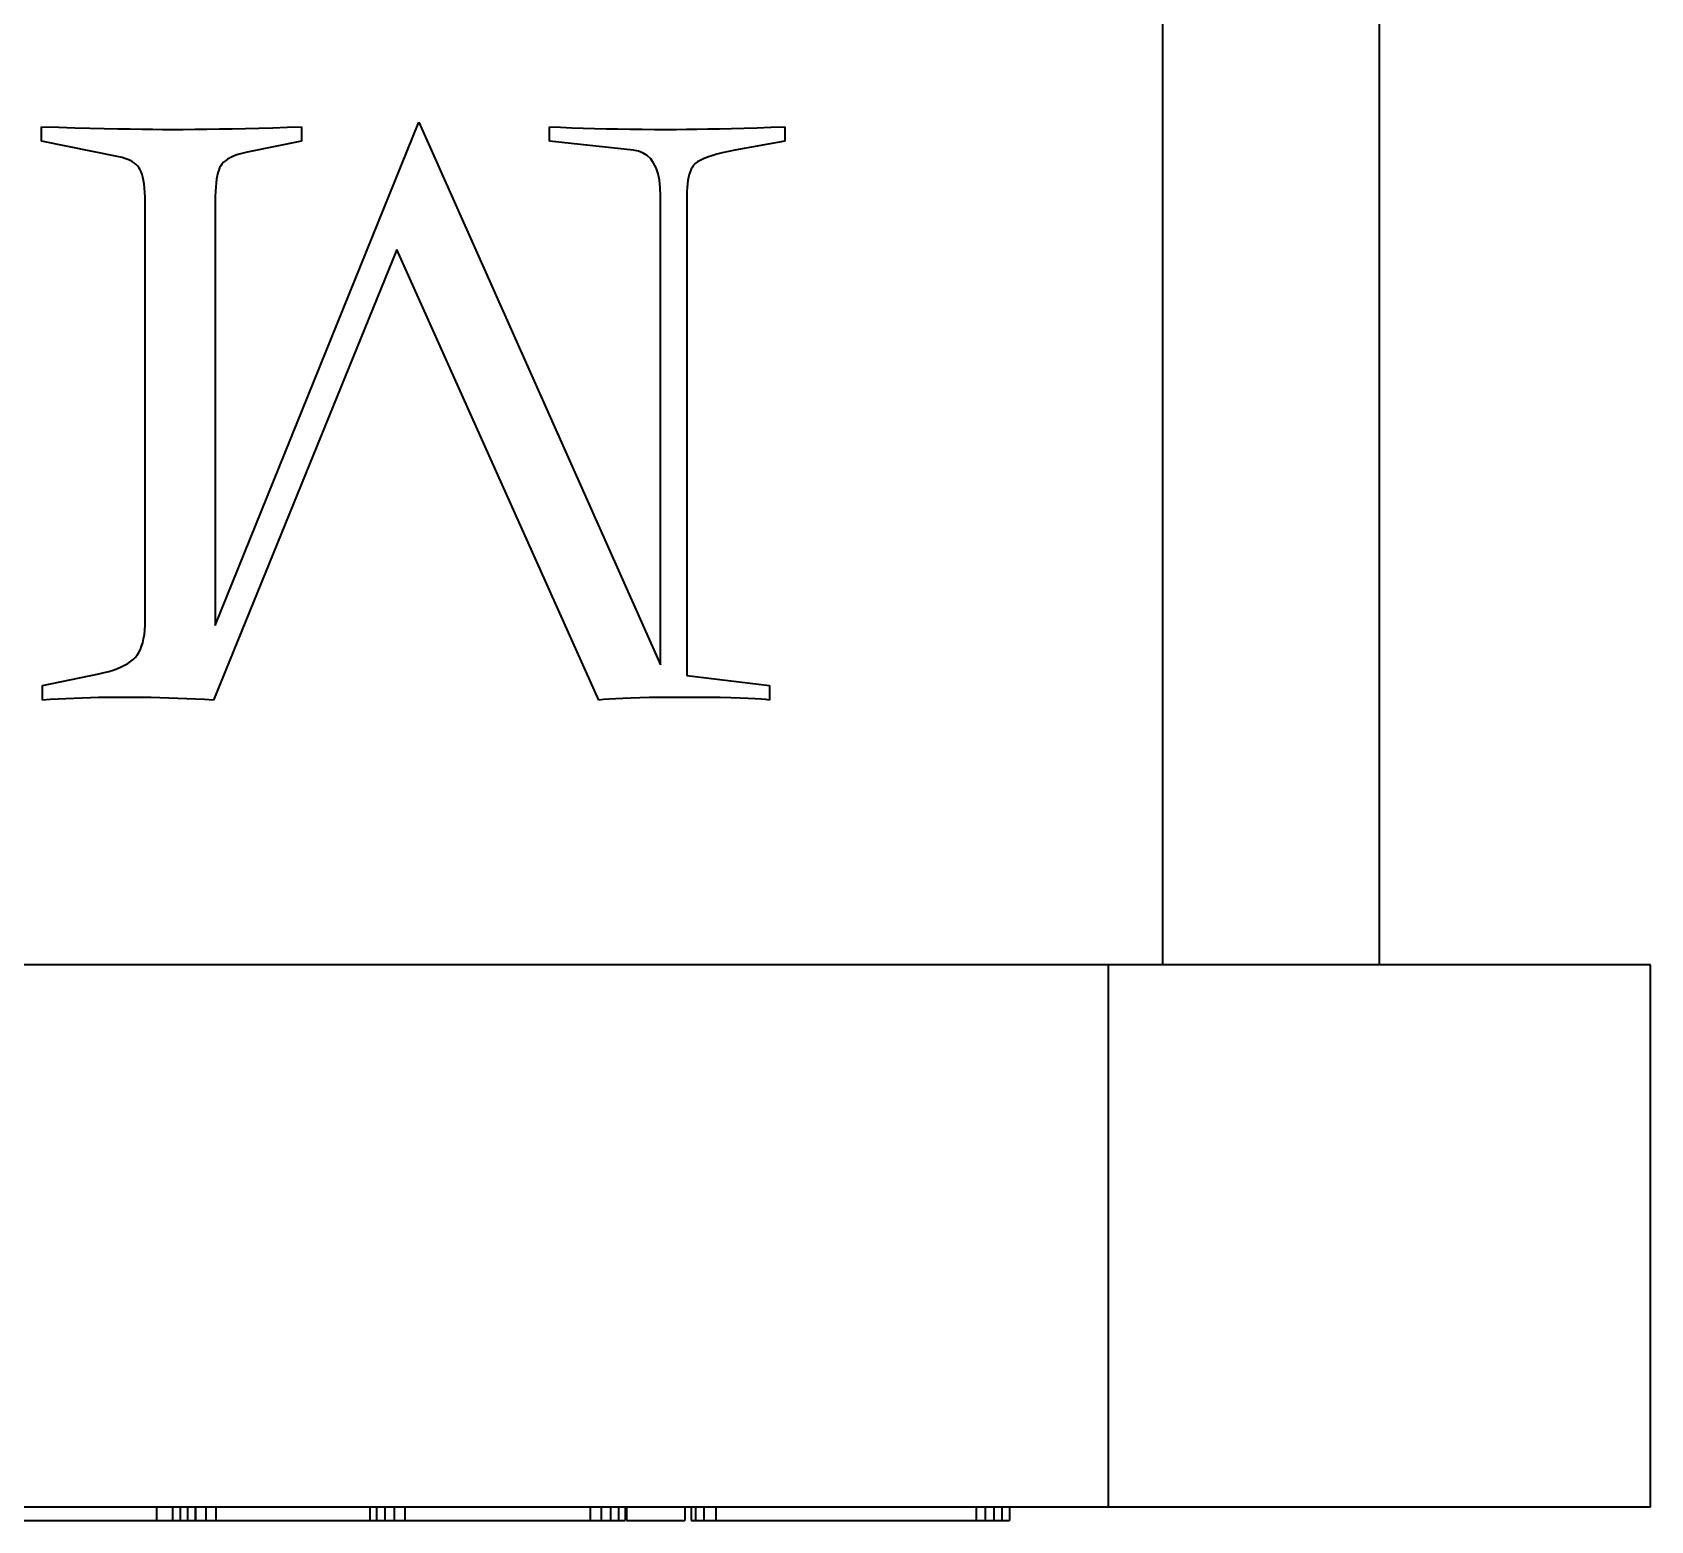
# Model space of a CAD drawing. Header units: millimetres. Extents: x -148 to 148, y -105 to 105.
# Drawn here: x -34.55 to -28.58, y 15.03 to 20.52 of the extents above; entities that cross this region are included whole.
import ezdxf

# ---------------------------------------------------------------- set-up
doc = ezdxf.new("R2010")
doc.units = ezdxf.units.MM
doc.layers.add('粗实线层', color=7, linetype='Continuous', lineweight=35)

msp = doc.modelspace()

# ---------------------------------------------------------------- linework, layer by layer
at = {"layer": '粗实线层', "color": 7, "lineweight": 35, "ltscale": 0.1925}
for p, q in [((-30.3796, 17.0809), (-30.3796, 24.781)), ((-29.5796, 17.0809), (-29.5796, 24.781))]:
    msp.add_line(p, q, dxfattribs=at)
at = {"layer": '粗实线层', "color": 7, "lineweight": 35, "ltscale": 0.050079}
msp.add_line((-33.8748, 18.3323), (-33.1239, 20.1894), dxfattribs=at)
at = {"layer": '粗实线层', "color": 7, "lineweight": 35, "ltscale": 0.054773}
msp.add_line((-33.1239, 20.1894), (-32.2322, 18.1881), dxfattribs=at)
at = {"layer": '粗实线层', "color": 7, "lineweight": 35, "ltscale": 0.001341}
for p, q in [((-34.5151, 20.119), (-34.5151, 20.1726)), ((-33.5563, 20.1726), (-33.5563, 20.119)), ((-32.6412, 20.119), (-32.6412, 20.1726)), ((-31.773, 20.1726), (-31.773, 20.119)), ((-34.5117, 18.0574), (-34.5117, 18.1111)), ((-31.83, 18.1111), (-31.83, 18.0574))]:
    msp.add_line(p, q, dxfattribs=at)
at = {"layer": '粗实线层', "color": 7, "lineweight": 35, "ltscale": 0.001569}
msp.add_line((-34.5151, 20.1726), (-34.4523, 20.1707), dxfattribs=at)
at = {"layer": '粗实线层', "color": 7, "lineweight": 35, "ltscale": 0.007264}
msp.add_line((-34.2301, 20.062), (-34.5151, 20.119), dxfattribs=at)
at = {"layer": '粗实线层', "color": 7, "lineweight": 35, "ltscale": 0.001486}
msp.add_line((-34.4523, 20.1707), (-34.3929, 20.169), dxfattribs=at)
at = {"layer": '粗实线层', "color": 7, "lineweight": 35, "ltscale": 0.001404}
msp.add_line((-34.3929, 20.169), (-34.3368, 20.1675), dxfattribs=at)
at = {"layer": '粗实线层', "color": 7, "lineweight": 35, "ltscale": 0.001322}
msp.add_line((-34.3368, 20.1675), (-34.2839, 20.1662), dxfattribs=at)
at = {"layer": '粗实线层', "color": 7, "lineweight": 35, "ltscale": 0.00124}
for p, q in [((-34.2839, 20.1662), (-34.2343, 20.1651)), ((-33.1306, 15.031), (-33.0811, 15.031))]:
    msp.add_line(p, q, dxfattribs=at)
at = {"layer": '粗实线层', "color": 7, "lineweight": 35, "ltscale": 0.001158}
msp.add_line((-34.2343, 20.1651), (-34.188, 20.1642), dxfattribs=at)
at = {"layer": '粗实线层', "color": 7, "lineweight": 35, "ltscale": 0.001075}
msp.add_line((-34.188, 20.1642), (-34.145, 20.1635), dxfattribs=at)
at = {"layer": '粗实线层', "color": 7, "lineweight": 35, "ltscale": 0.000993236}
msp.add_line((-34.145, 20.1635), (-34.1053, 20.163), dxfattribs=at)
at = {"layer": '粗实线层', "color": 7, "lineweight": 35, "ltscale": 0.00091098}
msp.add_line((-34.1053, 20.163), (-34.0689, 20.1627), dxfattribs=at)
at = {"layer": '粗实线层', "color": 7, "lineweight": 35, "ltscale": 0.000828747}
msp.add_line((-34.0689, 20.1627), (-34.0357, 20.1626), dxfattribs=at)
at = {"layer": '粗实线层', "color": 7, "lineweight": 35, "ltscale": 0.001055}
msp.add_line((-34.0357, 20.1626), (-33.9935, 20.1627), dxfattribs=at)
at = {"layer": '粗实线层', "color": 7, "lineweight": 35, "ltscale": 0.001087}
msp.add_line((-33.9935, 20.1627), (-33.95, 20.163), dxfattribs=at)
at = {"layer": '粗实线层', "color": 7, "lineweight": 35, "ltscale": 0.001119}
for p, q in [((-33.95, 20.163), (-33.9053, 20.1635)), ((-32.3448, 20.1635), (-32.3001, 20.163))]:
    msp.add_line(p, q, dxfattribs=at)
at = {"layer": '粗实线层', "color": 7, "lineweight": 35, "ltscale": 0.001151}
msp.add_line((-33.9053, 20.1635), (-33.8592, 20.1642), dxfattribs=at)
at = {"layer": '粗实线层', "color": 7, "lineweight": 35, "ltscale": 0.001183}
msp.add_line((-33.8592, 20.1642), (-33.8119, 20.1651), dxfattribs=at)
at = {"layer": '粗实线层', "color": 7, "lineweight": 35, "ltscale": 0.001215}
msp.add_line((-33.8119, 20.1651), (-33.7634, 20.1662), dxfattribs=at)
at = {"layer": '粗实线层', "color": 7, "lineweight": 35, "ltscale": 0.001247}
msp.add_line((-33.7634, 20.1662), (-33.7135, 20.1675), dxfattribs=at)
at = {"layer": '粗实线层', "color": 7, "lineweight": 35, "ltscale": 0.005128}
msp.add_line((-33.5563, 20.119), (-33.7575, 20.0788), dxfattribs=at)
at = {"layer": '粗实线层', "color": 7, "lineweight": 35, "ltscale": 0.001278}
msp.add_line((-33.7135, 20.1675), (-33.6624, 20.169), dxfattribs=at)
at = {"layer": '粗实线层', "color": 7, "lineweight": 35, "ltscale": 0.001311}
msp.add_line((-33.6624, 20.169), (-33.61, 20.1707), dxfattribs=at)
at = {"layer": '粗实线层', "color": 7, "lineweight": 35, "ltscale": 0.001342}
msp.add_line((-33.61, 20.1707), (-33.5563, 20.1726), dxfattribs=at)
at = {"layer": '粗实线层', "color": 7, "lineweight": 35, "ltscale": 0.001014}
msp.add_line((-32.6412, 20.1726), (-32.6007, 20.1707), dxfattribs=at)
at = {"layer": '粗实线层', "color": 7, "lineweight": 35, "ltscale": 0.007755}
msp.add_line((-32.3328, 20.0855), (-32.6412, 20.119), dxfattribs=at)
at = {"layer": '粗实线层', "color": 7, "lineweight": 35, "ltscale": 0.001029}
msp.add_line((-32.6007, 20.1707), (-32.5595, 20.169), dxfattribs=at)
at = {"layer": '粗实线层', "color": 7, "lineweight": 35, "ltscale": 0.001044}
msp.add_line((-32.5595, 20.169), (-32.5178, 20.1675), dxfattribs=at)
at = {"layer": '粗实线层', "color": 7, "lineweight": 35, "ltscale": 0.001059}
msp.add_line((-32.5178, 20.1675), (-32.4755, 20.1662), dxfattribs=at)
at = {"layer": '粗实线层', "color": 7, "lineweight": 35, "ltscale": 0.001074}
msp.add_line((-32.4755, 20.1662), (-32.4325, 20.1651), dxfattribs=at)
at = {"layer": '粗实线层', "color": 7, "lineweight": 35, "ltscale": 0.001089}
msp.add_line((-32.4325, 20.1651), (-32.389, 20.1642), dxfattribs=at)
at = {"layer": '粗实线层', "color": 7, "lineweight": 35, "ltscale": 0.001104}
msp.add_line((-32.389, 20.1642), (-32.3448, 20.1635), dxfattribs=at)
at = {"layer": '粗实线层', "color": 7, "lineweight": 35, "ltscale": 0.001134}
msp.add_line((-32.3001, 20.163), (-32.2547, 20.1627), dxfattribs=at)
at = {"layer": '粗实线层', "color": 7, "lineweight": 35, "ltscale": 0.001149}
msp.add_line((-32.2547, 20.1627), (-32.2088, 20.1626), dxfattribs=at)
at = {"layer": '粗实线层', "color": 7, "lineweight": 35, "ltscale": 0.000878338}
msp.add_line((-32.2088, 20.1626), (-32.1736, 20.1627), dxfattribs=at)
at = {"layer": '粗实线层', "color": 7, "lineweight": 35, "ltscale": 0.000925285}
msp.add_line((-32.1736, 20.1627), (-32.1366, 20.163), dxfattribs=at)
at = {"layer": '粗实线层', "color": 7, "lineweight": 35, "ltscale": 0.000972066}
msp.add_line((-32.1366, 20.163), (-32.0977, 20.1635), dxfattribs=at)
at = {"layer": '粗实线层', "color": 7, "lineweight": 35, "ltscale": 0.001019}
msp.add_line((-32.0977, 20.1635), (-32.057, 20.1642), dxfattribs=at)
at = {"layer": '粗实线层', "color": 7, "lineweight": 35, "ltscale": 0.001066}
msp.add_line((-32.057, 20.1642), (-32.0143, 20.1651), dxfattribs=at)
at = {"layer": '粗实线层', "color": 7, "lineweight": 35, "ltscale": 0.001113}
msp.add_line((-32.0143, 20.1651), (-31.9698, 20.1662), dxfattribs=at)
at = {"layer": '粗实线层', "color": 7, "lineweight": 35, "ltscale": 0.00116}
msp.add_line((-31.9698, 20.1662), (-31.9234, 20.1675), dxfattribs=at)
at = {"layer": '粗实线层', "color": 7, "lineweight": 35, "ltscale": 0.004685}
msp.add_line((-31.773, 20.119), (-31.9574, 20.0855), dxfattribs=at)
at = {"layer": '粗实线层', "color": 7, "lineweight": 35, "ltscale": 0.001207}
msp.add_line((-31.9234, 20.1675), (-31.8752, 20.169), dxfattribs=at)
at = {"layer": '粗实线层', "color": 7, "lineweight": 35, "ltscale": 0.001254}
msp.add_line((-31.8752, 20.169), (-31.825, 20.1707), dxfattribs=at)
at = {"layer": '粗实线层', "color": 7, "lineweight": 35, "ltscale": 0.001302}
msp.add_line((-31.825, 20.1707), (-31.773, 20.1726), dxfattribs=at)
at = {"layer": '粗实线层', "color": 7, "lineweight": 35, "ltscale": 0.000300135}
msp.add_line((-34.2185, 20.0591), (-34.2301, 20.062), dxfattribs=at)
at = {"layer": '粗实线层', "color": 7, "lineweight": 35, "ltscale": 0.000282832}
msp.add_line((-34.2077, 20.0558), (-34.2185, 20.0591), dxfattribs=at)
at = {"layer": '粗实线层', "color": 7, "lineweight": 35, "ltscale": 0.000284545}
msp.add_line((-33.81, 20.0627), (-33.8203, 20.0578), dxfattribs=at)
at = {"layer": '粗实线层', "color": 7, "lineweight": 35, "ltscale": 0.000307294}
msp.add_line((-33.7986, 20.0672), (-33.81, 20.0627), dxfattribs=at)
at = {"layer": '粗实线层', "color": 7, "lineweight": 35, "ltscale": 0.000331314}
msp.add_line((-33.786, 20.0714), (-33.7986, 20.0672), dxfattribs=at)
at = {"layer": '粗实线层', "color": 7, "lineweight": 35, "ltscale": 0.000356079}
msp.add_line((-33.7723, 20.0753), (-33.786, 20.0714), dxfattribs=at)
at = {"layer": '粗实线层', "color": 7, "lineweight": 35, "ltscale": 0.000381672}
msp.add_line((-33.7575, 20.0788), (-33.7723, 20.0753), dxfattribs=at)
at = {"layer": '粗实线层', "color": 7, "lineweight": 35, "ltscale": 0.000485677}
msp.add_line((-32.3137, 20.082), (-32.3328, 20.0855), dxfattribs=at)
at = {"layer": '粗实线层', "color": 7, "lineweight": 35, "ltscale": 0.000456567}
msp.add_line((-32.2966, 20.0756), (-32.3137, 20.082), dxfattribs=at)
at = {"layer": '粗实线层', "color": 7, "lineweight": 35, "ltscale": 0.000444106}
msp.add_line((-32.2815, 20.0662), (-32.2966, 20.0756), dxfattribs=at)
at = {"layer": '粗实线层', "color": 7, "lineweight": 35, "ltscale": 0.000449442}
msp.add_line((-32.2684, 20.0538), (-32.2815, 20.0662), dxfattribs=at)
at = {"layer": '粗实线层', "color": 7, "lineweight": 35, "ltscale": 0.000382418}
msp.add_line((-32.0592, 20.0599), (-32.0734, 20.0543), dxfattribs=at)
at = {"layer": '粗实线层', "color": 7, "lineweight": 35, "ltscale": 0.000429026}
msp.add_line((-32.0429, 20.0654), (-32.0592, 20.0599), dxfattribs=at)
at = {"layer": '粗实线层', "color": 7, "lineweight": 35, "ltscale": 0.000476595}
msp.add_line((-32.0246, 20.0707), (-32.0429, 20.0654), dxfattribs=at)
at = {"layer": '粗实线层', "color": 7, "lineweight": 35, "ltscale": 0.000525051}
msp.add_line((-32.0042, 20.0758), (-32.0246, 20.0707), dxfattribs=at)
at = {"layer": '粗实线层', "color": 7, "lineweight": 35, "ltscale": 0.000573661}
msp.add_line((-31.9818, 20.0807), (-32.0042, 20.0758), dxfattribs=at)
at = {"layer": '粗实线层', "color": 7, "lineweight": 35, "ltscale": 0.000622857}
msp.add_line((-31.9574, 20.0855), (-31.9818, 20.0807), dxfattribs=at)
at = {"layer": '粗实线层', "color": 7, "lineweight": 35, "ltscale": 0.000266503}
msp.add_line((-34.1977, 20.052), (-34.2077, 20.0558), dxfattribs=at)
at = {"layer": '粗实线层', "color": 7, "lineweight": 35, "ltscale": 0.000251337}
msp.add_line((-34.1886, 20.0478), (-34.1977, 20.052), dxfattribs=at)
at = {"layer": '粗实线层', "color": 7, "lineweight": 35, "ltscale": 0.000237817}
msp.add_line((-34.1803, 20.0432), (-34.1886, 20.0478), dxfattribs=at)
at = {"layer": '粗实线层', "color": 7, "lineweight": 35, "ltscale": 0.000225419}
msp.add_line((-34.1728, 20.0381), (-34.1803, 20.0432), dxfattribs=at)
at = {"layer": '粗实线层', "color": 7, "lineweight": 35, "ltscale": 0.000215589}
msp.add_line((-34.1662, 20.0326), (-34.1728, 20.0381), dxfattribs=at)
at = {"layer": '粗实线层', "color": 7, "lineweight": 35, "ltscale": 0.000207451}
msp.add_line((-34.1604, 20.0266), (-34.1662, 20.0326), dxfattribs=at)
at = {"layer": '粗实线层', "color": 7, "lineweight": 35, "ltscale": 0.000201747}
msp.add_line((-34.1555, 20.0202), (-34.1604, 20.0266), dxfattribs=at)
at = {"layer": '粗实线层', "color": 7, "lineweight": 35, "ltscale": 0.000199111}
msp.add_line((-34.1514, 20.0134), (-34.1555, 20.0202), dxfattribs=at)
at = {"layer": '粗实线层', "color": 7, "lineweight": 35, "ltscale": 0.000212123}
msp.add_line((-34.1479, 20.0057), (-34.1514, 20.0134), dxfattribs=at)
at = {"layer": '粗实线层', "color": 7, "lineweight": 35, "ltscale": 0.000240672}
msp.add_line((-34.1447, 19.9966), (-34.1479, 20.0057), dxfattribs=at)
at = {"layer": '粗实线层', "color": 7, "lineweight": 35, "ltscale": 0.000286612}
msp.add_line((-33.8649, 20.0027), (-33.8676, 19.9915), dxfattribs=at)
at = {"layer": '粗实线层', "color": 7, "lineweight": 35, "ltscale": 0.000258419}
msp.add_line((-33.8619, 20.0125), (-33.8649, 20.0027), dxfattribs=at)
at = {"layer": '粗实线层', "color": 7, "lineweight": 35, "ltscale": 0.000231744}
msp.add_line((-33.8585, 20.0212), (-33.8619, 20.0125), dxfattribs=at)
at = {"layer": '粗实线层', "color": 7, "lineweight": 35, "ltscale": 0.000207048}
msp.add_line((-33.8547, 20.0285), (-33.8585, 20.0212), dxfattribs=at)
at = {"layer": '粗实线层', "color": 7, "lineweight": 35, "ltscale": 0.000199758}
msp.add_line((-33.8501, 20.035), (-33.8547, 20.0285), dxfattribs=at)
at = {"layer": '粗实线层', "color": 7, "lineweight": 35, "ltscale": 0.000210962}
msp.add_line((-33.8444, 20.0412), (-33.8501, 20.035), dxfattribs=at)
at = {"layer": '粗实线层', "color": 7, "lineweight": 35, "ltscale": 0.00022579}
msp.add_line((-33.8375, 20.0471), (-33.8444, 20.0412), dxfattribs=at)
at = {"layer": '粗实线层', "color": 7, "lineweight": 35, "ltscale": 0.000243531}
msp.add_line((-33.8295, 20.0526), (-33.8375, 20.0471), dxfattribs=at)
at = {"layer": '粗实线层', "color": 7, "lineweight": 35, "ltscale": 0.000263004}
msp.add_line((-33.8203, 20.0578), (-33.8295, 20.0526), dxfattribs=at)
at = {"layer": '粗实线层', "color": 7, "lineweight": 35, "ltscale": 0.000471795}
msp.add_line((-32.2574, 20.0386), (-32.2684, 20.0538), dxfattribs=at)
at = {"layer": '粗实线层', "color": 7, "lineweight": 35, "ltscale": 0.000508897}
msp.add_line((-32.2483, 20.0203), (-32.2574, 20.0386), dxfattribs=at)
at = {"layer": '粗实线层', "color": 7, "lineweight": 35, "ltscale": 0.00055798}
msp.add_line((-32.2413, 19.9991), (-32.2483, 20.0203), dxfattribs=at)
at = {"layer": '粗实线层', "color": 7, "lineweight": 35, "ltscale": 0.000616436}
msp.add_line((-32.2363, 19.975), (-32.2413, 19.9991), dxfattribs=at)
at = {"layer": '粗实线层', "color": 7, "lineweight": 35, "ltscale": 0.000257608}
msp.add_line((-32.1227, 20.0067), (-32.126, 19.9969), dxfattribs=at)
at = {"layer": '粗实线层', "color": 7, "lineweight": 35, "ltscale": 0.000239252}
msp.add_line((-32.1189, 20.0155), (-32.1227, 20.0067), dxfattribs=at)
at = {"layer": '粗实线层', "color": 7, "lineweight": 35, "ltscale": 0.000222946}
msp.add_line((-32.1147, 20.0233), (-32.1189, 20.0155), dxfattribs=at)
at = {"layer": '粗实线层', "color": 7, "lineweight": 35, "ltscale": 0.000208899}
msp.add_line((-32.1099, 20.0302), (-32.1147, 20.0233), dxfattribs=at)
at = {"layer": '粗实线层', "color": 7, "lineweight": 35, "ltscale": 0.000218125}
msp.add_line((-32.1038, 20.0365), (-32.1099, 20.0302), dxfattribs=at)
at = {"layer": '粗实线层', "color": 7, "lineweight": 35, "ltscale": 0.000253679}
msp.add_line((-32.0957, 20.0426), (-32.1038, 20.0365), dxfattribs=at)
at = {"layer": '粗实线层', "color": 7, "lineweight": 35, "ltscale": 0.00029392}
msp.add_line((-32.0856, 20.0485), (-32.0957, 20.0426), dxfattribs=at)
at = {"layer": '粗实线层', "color": 7, "lineweight": 35, "ltscale": 0.000337173}
msp.add_line((-32.0734, 20.0543), (-32.0856, 20.0485), dxfattribs=at)
at = {"layer": '粗实线层', "color": 7, "lineweight": 35, "ltscale": 0.000271013}
msp.add_line((-34.142, 19.9861), (-34.1447, 19.9966), dxfattribs=at)
at = {"layer": '粗实线层', "color": 7, "lineweight": 35, "ltscale": 0.000302018}
msp.add_line((-34.1396, 19.9743), (-34.142, 19.9861), dxfattribs=at)
at = {"layer": '粗实线层', "color": 7, "lineweight": 35, "ltscale": 0.000334603}
msp.add_line((-34.1375, 19.961), (-34.1396, 19.9743), dxfattribs=at)
at = {"layer": '粗实线层', "color": 7, "lineweight": 35, "ltscale": 0.000367405}
msp.add_line((-34.1359, 19.9464), (-34.1375, 19.961), dxfattribs=at)
at = {"layer": '粗实线层', "color": 7, "lineweight": 35, "ltscale": 0.000400523}
msp.add_line((-34.1346, 19.9305), (-34.1359, 19.9464), dxfattribs=at)
at = {"layer": '粗实线层', "color": 7, "lineweight": 35, "ltscale": 0.000407247}
msp.add_line((-33.873, 19.9504), (-33.874, 19.9341), dxfattribs=at)
at = {"layer": '粗实线层', "color": 7, "lineweight": 35, "ltscale": 0.000376244}
msp.add_line((-33.8716, 19.9653), (-33.873, 19.9504), dxfattribs=at)
at = {"layer": '粗实线层', "color": 7, "lineweight": 35, "ltscale": 0.000345719}
msp.add_line((-33.8698, 19.9791), (-33.8716, 19.9653), dxfattribs=at)
at = {"layer": '粗实线层', "color": 7, "lineweight": 35, "ltscale": 0.00031578}
msp.add_line((-33.8676, 19.9915), (-33.8698, 19.9791), dxfattribs=at)
at = {"layer": '粗实线层', "color": 7, "lineweight": 35, "ltscale": 0.000681287}
msp.add_line((-32.2332, 19.9479), (-32.2363, 19.975), dxfattribs=at)
at = {"layer": '粗实线层', "color": 7, "lineweight": 35, "ltscale": 0.000751345}
msp.add_line((-32.2322, 19.9179), (-32.2332, 19.9479), dxfattribs=at)
at = {"layer": '粗实线层', "color": 7, "lineweight": 35, "ltscale": 0.000366307}
msp.add_line((-32.134, 19.9481), (-32.1348, 19.9335), dxfattribs=at)
at = {"layer": '粗实线层', "color": 7, "lineweight": 35, "ltscale": 0.000343053}
msp.add_line((-32.1328, 19.9618), (-32.134, 19.9481), dxfattribs=at)
at = {"layer": '粗实线层', "color": 7, "lineweight": 35, "ltscale": 0.000320238}
msp.add_line((-32.131, 19.9745), (-32.1328, 19.9618), dxfattribs=at)
at = {"layer": '粗实线层', "color": 7, "lineweight": 35, "ltscale": 0.000298359}
msp.add_line((-32.1287, 19.9862), (-32.131, 19.9745), dxfattribs=at)
at = {"layer": '粗实线层', "color": 7, "lineweight": 35, "ltscale": 0.000277336}
msp.add_line((-32.126, 19.9969), (-32.1287, 19.9862), dxfattribs=at)
at = {"layer": '粗实线层', "color": 7, "lineweight": 35, "ltscale": 0.000434335}
msp.add_line((-34.1337, 19.9131), (-34.1346, 19.9305), dxfattribs=at)
at = {"layer": '粗实线层', "color": 7, "lineweight": 35, "ltscale": 0.00046808}
msp.add_line((-34.1331, 19.8944), (-34.1337, 19.9131), dxfattribs=at)
at = {"layer": '粗实线层', "color": 7, "lineweight": 35, "ltscale": 0.000502416}
msp.add_line((-34.1329, 19.8743), (-34.1331, 19.8944), dxfattribs=at)
at = {"layer": '粗实线层', "color": 7, "lineweight": 35, "ltscale": 0.00047019}
msp.add_line((-33.8746, 19.9166), (-33.8748, 19.8978), dxfattribs=at)
at = {"layer": '粗实线层', "color": 7, "lineweight": 35, "ltscale": 0.039137}
msp.add_line((-33.8748, 19.8978), (-33.8748, 18.3323), dxfattribs=at)
at = {"layer": '粗实线层', "color": 7, "lineweight": 35, "ltscale": 0.000438561}
msp.add_line((-33.874, 19.9341), (-33.8746, 19.9166), dxfattribs=at)
at = {"layer": '粗实线层', "color": 7, "lineweight": 35, "ltscale": 0.043243}
msp.add_line((-32.2322, 18.1881), (-32.2322, 19.9179), dxfattribs=at)
at = {"layer": '粗实线层', "color": 7, "lineweight": 35, "ltscale": 0.000390107}
msp.add_line((-32.1348, 19.9335), (-32.135, 19.9179), dxfattribs=at)
at = {"layer": '粗实线层', "color": 7, "lineweight": 35, "ltscale": 0.044249}
msp.add_line((-32.135, 19.9179), (-32.135, 18.1479), dxfattribs=at)
at = {"layer": '粗实线层', "color": 7, "lineweight": 35, "ltscale": 0.038047}
msp.add_line((-34.1329, 18.3524), (-34.1329, 19.8743), dxfattribs=at)
at = {"layer": '粗实线层', "color": 7, "lineweight": 35, "ltscale": 0.044882}
msp.add_line((-33.2044, 19.7201), (-33.8815, 18.0574), dxfattribs=at)
at = {"layer": '粗实线层', "color": 7, "lineweight": 35, "ltscale": 0.045541}
msp.add_line((-32.4602, 18.0574), (-33.2044, 19.7201), dxfattribs=at)
at = {"layer": '粗实线层', "color": 7, "lineweight": 35, "ltscale": 0.00044413}
msp.add_line((-34.1344, 18.3158), (-34.1333, 18.3335), dxfattribs=at)
at = {"layer": '粗实线层', "color": 7, "lineweight": 35, "ltscale": 0.000471967}
msp.add_line((-34.1333, 18.3335), (-34.1329, 18.3524), dxfattribs=at)
at = {"layer": '粗实线层', "color": 7, "lineweight": 35, "ltscale": 0.000344618}
msp.add_line((-34.1462, 18.2563), (-34.1421, 18.2694), dxfattribs=at)
at = {"layer": '粗实线层', "color": 7, "lineweight": 35, "ltscale": 0.000367355}
msp.add_line((-34.1421, 18.2694), (-34.1388, 18.2838), dxfattribs=at)
at = {"layer": '粗实线层', "color": 7, "lineweight": 35, "ltscale": 0.00039177}
msp.add_line((-34.1388, 18.2838), (-34.1362, 18.2992), dxfattribs=at)
at = {"layer": '粗实线层', "color": 7, "lineweight": 35, "ltscale": 0.000417408}
msp.add_line((-34.1362, 18.2992), (-34.1344, 18.3158), dxfattribs=at)
at = {"layer": '粗实线层', "color": 7, "lineweight": 35, "ltscale": 0.000279864}
msp.add_line((-34.1778, 18.2071), (-34.1698, 18.215), dxfattribs=at)
at = {"layer": '粗实线层', "color": 7, "lineweight": 35, "ltscale": 0.000277394}
msp.add_line((-34.1698, 18.215), (-34.1628, 18.2236), dxfattribs=at)
at = {"layer": '粗实线层', "color": 7, "lineweight": 35, "ltscale": 0.000289988}
msp.add_line((-34.1628, 18.2236), (-34.1565, 18.2333), dxfattribs=at)
at = {"layer": '粗实线层', "color": 7, "lineweight": 35, "ltscale": 0.000305462}
msp.add_line((-34.1565, 18.2333), (-34.151, 18.2442), dxfattribs=at)
at = {"layer": '粗实线层', "color": 7, "lineweight": 35, "ltscale": 0.000323762}
msp.add_line((-34.151, 18.2442), (-34.1462, 18.2563), dxfattribs=at)
at = {"layer": '粗实线层', "color": 7, "lineweight": 35, "ltscale": 0.005309}
msp.add_line((-34.5117, 18.1111), (-34.3039, 18.1546), dxfattribs=at)
at = {"layer": '粗实线层', "color": 7, "lineweight": 35, "ltscale": 0.000482592}
msp.add_line((-34.3039, 18.1546), (-34.285, 18.1589), dxfattribs=at)
at = {"layer": '粗实线层', "color": 7, "lineweight": 35, "ltscale": 0.000455691}
msp.add_line((-34.285, 18.1589), (-34.2674, 18.1635), dxfattribs=at)
at = {"layer": '粗实线层', "color": 7, "lineweight": 35, "ltscale": 0.000429458}
msp.add_line((-34.2674, 18.1635), (-34.251, 18.1685), dxfattribs=at)
at = {"layer": '粗实线层', "color": 7, "lineweight": 35, "ltscale": 0.000404023}
msp.add_line((-34.251, 18.1685), (-34.2358, 18.1739), dxfattribs=at)
at = {"layer": '粗实线层', "color": 7, "lineweight": 35, "ltscale": 0.000379548}
msp.add_line((-34.2358, 18.1739), (-34.2218, 18.1798), dxfattribs=at)
at = {"layer": '粗实线层', "color": 7, "lineweight": 35, "ltscale": 0.000355973}
msp.add_line((-34.2218, 18.1798), (-34.2089, 18.186), dxfattribs=at)
at = {"layer": '粗实线层', "color": 7, "lineweight": 35, "ltscale": 0.000334047}
msp.add_line((-34.2089, 18.186), (-34.1974, 18.1926), dxfattribs=at)
at = {"layer": '粗实线层', "color": 7, "lineweight": 35, "ltscale": 0.000313814}
msp.add_line((-34.1974, 18.1926), (-34.187, 18.1997), dxfattribs=at)
at = {"layer": '粗实线层', "color": 7, "lineweight": 35, "ltscale": 0.0002955}
msp.add_line((-34.187, 18.1997), (-34.1778, 18.2071), dxfattribs=at)
at = {"layer": '粗实线层', "color": 7, "lineweight": 35, "ltscale": 0.007682}
msp.add_line((-32.135, 18.1479), (-31.83, 18.1111), dxfattribs=at)
at = {"layer": '粗实线层', "color": 7, "lineweight": 35, "ltscale": 0.000710373}
msp.add_line((-34.4834, 18.0593), (-34.5117, 18.0574), dxfattribs=at)
at = {"layer": '粗实线层', "color": 7, "lineweight": 35, "ltscale": 0.000720339}
msp.add_line((-34.4546, 18.061), (-34.4834, 18.0593), dxfattribs=at)
at = {"layer": '粗实线层', "color": 7, "lineweight": 35, "ltscale": 0.000730147}
msp.add_line((-34.4254, 18.0625), (-34.4546, 18.061), dxfattribs=at)
at = {"layer": '粗实线层', "color": 7, "lineweight": 35, "ltscale": 0.000739825}
msp.add_line((-34.3959, 18.0638), (-34.4254, 18.0625), dxfattribs=at)
at = {"layer": '粗实线层', "color": 7, "lineweight": 35, "ltscale": 0.000749724}
msp.add_line((-34.3659, 18.065), (-34.3959, 18.0638), dxfattribs=at)
at = {"layer": '粗实线层', "color": 7, "lineweight": 35, "ltscale": 0.000759649}
msp.add_line((-34.3355, 18.0659), (-34.3659, 18.065), dxfattribs=at)
at = {"layer": '粗实线层', "color": 7, "lineweight": 35, "ltscale": 0.000769624}
msp.add_line((-34.3048, 18.0666), (-34.3355, 18.0659), dxfattribs=at)
at = {"layer": '粗实线层', "color": 7, "lineweight": 35, "ltscale": 0.000779444}
msp.add_line((-34.2736, 18.0671), (-34.3048, 18.0666), dxfattribs=at)
at = {"layer": '粗实线层', "color": 7, "lineweight": 35, "ltscale": 0.000789488}
msp.add_line((-34.242, 18.0674), (-34.2736, 18.0671), dxfattribs=at)
at = {"layer": '粗实线层', "color": 7, "lineweight": 35, "ltscale": 0.000799564}
msp.add_line((-34.21, 18.0675), (-34.242, 18.0674), dxfattribs=at)
at = {"layer": '粗实线层', "color": 7, "lineweight": 35, "ltscale": 0.000821308}
msp.add_line((-34.1772, 18.0674), (-34.21, 18.0675), dxfattribs=at)
at = {"layer": '粗实线层', "color": 7, "lineweight": 35, "ltscale": 0.00082134}
msp.add_line((-34.1443, 18.0671), (-34.1772, 18.0674), dxfattribs=at)
at = {"layer": '粗实线层', "color": 7, "lineweight": 35, "ltscale": 0.00082121}
msp.add_line((-34.1115, 18.0666), (-34.1443, 18.0671), dxfattribs=at)
at = {"layer": '粗实线层', "color": 7, "lineweight": 35, "ltscale": 0.000821492}
msp.add_line((-34.0786, 18.0659), (-34.1115, 18.0666), dxfattribs=at)
at = {"layer": '粗实线层', "color": 7, "lineweight": 35, "ltscale": 0.000821613}
msp.add_line((-34.0458, 18.065), (-34.0786, 18.0659), dxfattribs=at)
at = {"layer": '粗实线层', "color": 7, "lineweight": 35, "ltscale": 0.000821586}
msp.add_line((-34.0129, 18.0638), (-34.0458, 18.065), dxfattribs=at)
at = {"layer": '粗实线层', "color": 7, "lineweight": 35, "ltscale": 0.000821959}
msp.add_line((-33.9801, 18.0625), (-34.0129, 18.0638), dxfattribs=at)
at = {"layer": '粗实线层', "color": 7, "lineweight": 35, "ltscale": 0.000822163}
msp.add_line((-33.9472, 18.061), (-33.9801, 18.0625), dxfattribs=at)
at = {"layer": '粗实线层', "color": 7, "lineweight": 35, "ltscale": 0.000822415}
msp.add_line((-33.9144, 18.0593), (-33.9472, 18.061), dxfattribs=at)
at = {"layer": '粗实线层', "color": 7, "lineweight": 35, "ltscale": 0.000822687}
msp.add_line((-33.8815, 18.0574), (-33.9144, 18.0593), dxfattribs=at)
at = {"layer": '粗实线层', "color": 7, "lineweight": 35, "ltscale": 0.000456826}
msp.add_line((-32.442, 18.0593), (-32.4602, 18.0574), dxfattribs=at)
at = {"layer": '粗实线层', "color": 7, "lineweight": 35, "ltscale": 0.000526448}
msp.add_line((-32.421, 18.061), (-32.442, 18.0593), dxfattribs=at)
at = {"layer": '粗实线层', "color": 7, "lineweight": 35, "ltscale": 0.000596087}
msp.add_line((-32.3972, 18.0625), (-32.421, 18.061), dxfattribs=at)
at = {"layer": '粗实线层', "color": 7, "lineweight": 35, "ltscale": 0.000666282}
msp.add_line((-32.3706, 18.0638), (-32.3972, 18.0625), dxfattribs=at)
at = {"layer": '粗实线层', "color": 7, "lineweight": 35, "ltscale": 0.000736382}
msp.add_line((-32.3412, 18.065), (-32.3706, 18.0638), dxfattribs=at)
at = {"layer": '粗实线层', "color": 7, "lineweight": 35, "ltscale": 0.00080636}
msp.add_line((-32.3089, 18.0659), (-32.3412, 18.065), dxfattribs=at)
at = {"layer": '粗实线层', "color": 7, "lineweight": 35, "ltscale": 0.000876793}
msp.add_line((-32.2739, 18.0666), (-32.3089, 18.0659), dxfattribs=at)
at = {"layer": '粗实线层', "color": 7, "lineweight": 35, "ltscale": 0.000947082}
msp.add_line((-32.236, 18.0671), (-32.2739, 18.0666), dxfattribs=at)
at = {"layer": '粗实线层', "color": 7, "lineweight": 35, "ltscale": 0.001017}
msp.add_line((-32.1953, 18.0674), (-32.236, 18.0671), dxfattribs=at)
at = {"layer": '粗实线层', "color": 7, "lineweight": 35, "ltscale": 0.001088}
msp.add_line((-32.1518, 18.0675), (-32.1953, 18.0674), dxfattribs=at)
at = {"layer": '粗实线层', "color": 7, "lineweight": 35, "ltscale": 0.001272}
msp.add_line((-32.1009, 18.0674), (-32.1518, 18.0675), dxfattribs=at)
at = {"layer": '粗实线层', "color": 7, "lineweight": 35, "ltscale": 0.001168}
msp.add_line((-32.0542, 18.0671), (-32.1009, 18.0674), dxfattribs=at)
at = {"layer": '粗实线层', "color": 7, "lineweight": 35, "ltscale": 0.001064}
msp.add_line((-32.0116, 18.0666), (-32.0542, 18.0671), dxfattribs=at)
at = {"layer": '粗实线层', "color": 7, "lineweight": 35, "ltscale": 0.00096051}
msp.add_line((-31.9732, 18.0659), (-32.0116, 18.0666), dxfattribs=at)
at = {"layer": '粗实线层', "color": 7, "lineweight": 35, "ltscale": 0.000856886}
msp.add_line((-31.9389, 18.065), (-31.9732, 18.0659), dxfattribs=at)
at = {"layer": '粗实线层', "color": 7, "lineweight": 35, "ltscale": 0.000752964}
msp.add_line((-31.9088, 18.0638), (-31.9389, 18.065), dxfattribs=at)
at = {"layer": '粗实线层', "color": 7, "lineweight": 35, "ltscale": 0.000649518}
msp.add_line((-31.8829, 18.0625), (-31.9088, 18.0638), dxfattribs=at)
at = {"layer": '粗实线层', "color": 7, "lineweight": 35, "ltscale": 0.000546033}
msp.add_line((-31.8611, 18.061), (-31.8829, 18.0625), dxfattribs=at)
at = {"layer": '粗实线层', "color": 7, "lineweight": 35, "ltscale": 0.000442854}
msp.add_line((-31.8434, 18.0593), (-31.8611, 18.061), dxfattribs=at)
at = {"layer": '粗实线层', "color": 7, "lineweight": 35, "ltscale": 0.000340385}
msp.add_line((-31.83, 18.0574), (-31.8434, 18.0593), dxfattribs=at)
at = {"layer": '粗实线层', "color": 7, "lineweight": 35, "ltscale": 0.375}
for p, q in [((-30.5796, 17.0809), (-45.5796, 17.0809)), ((-30.5796, 15.0809), (-45.5796, 15.0809))]:
    msp.add_line(p, q, dxfattribs=at)
at = {"layer": '粗实线层', "color": 7, "lineweight": 35, "ltscale": 0.05}
for p, q in [((-30.5796, 15.0809), (-30.5796, 17.0809)), ((-28.5796, 17.0809), (-30.5796, 17.0809)), ((-28.5796, 15.0809), (-28.5796, 17.0809)), ((-28.5796, 15.0809), (-30.5796, 15.0809))]:
    msp.add_line(p, q, dxfattribs=at)
at = {"layer": '粗实线层', "color": 7, "lineweight": 35, "ltscale": 0.00125}
for p, q in [((-34.0912, 15.0809), (-34.0912, 15.031)), ((-34.0328, 15.0809), (-34.0328, 15.031)), ((-34.0045, 15.0809), (-34.0045, 15.031)), ((-33.9766, 15.0809), (-33.9766, 15.031)), ((-33.9493, 15.0809), (-33.9493, 15.031)), ((-33.9473, 15.0809), (-33.9473, 15.031)), ((-33.9098, 15.0809), (-33.9098, 15.031)), ((-33.8721, 15.0809), (-33.8721, 15.031)), ((-33.3044, 15.0809), (-33.3044, 15.031)), ((-33.2795, 15.0809), (-33.2795, 15.031)), ((-33.2497, 15.0809), (-33.2497, 15.031)), ((-33.215, 15.0809), (-33.215, 15.031)), ((-33.1753, 15.0809), (-33.1753, 15.031)), ((-32.4913, 15.0809), (-32.4913, 15.031)), ((-32.4516, 15.0809), (-32.4516, 15.031)), ((-32.4168, 15.0809), (-32.4168, 15.031)), ((-32.387, 15.0809), (-32.387, 15.031)), ((-32.3622, 15.0809), (-32.3622, 15.031)), ((-32.3582, 15.0809), (-32.3582, 15.031)), ((-32.142, 15.0809), (-32.142, 15.031)), ((-32.1189, 15.0809), (-32.1189, 15.031)), ((-32.1031, 15.0809), (-32.1031, 15.031)), ((-32.0728, 15.0809), (-32.0728, 15.031)), ((-32.028, 15.0809), (-32.028, 15.031)), ((-31.0679, 15.0809), (-31.0679, 15.031)), ((-31.0343, 15.0809), (-31.0343, 15.031)), ((-31.0027, 15.0809), (-31.0027, 15.031)), ((-30.9729, 15.0809), (-30.9729, 15.031)), ((-30.9449, 15.0809), (-30.9449, 15.031))]:
    msp.add_line(p, q, dxfattribs=at)
at = {"layer": '粗实线层', "color": 7, "lineweight": 35, "ltscale": 0.002505}
msp.add_line((-34.5837, 15.031), (-34.4835, 15.031), dxfattribs=at)
at = {"layer": '粗实线层', "color": 7, "lineweight": 35, "ltscale": 0.002808}
msp.add_line((-34.4835, 15.031), (-34.3711, 15.031), dxfattribs=at)
at = {"layer": '粗实线层', "color": 7, "lineweight": 35, "ltscale": 0.003111}
msp.add_line((-34.3711, 15.031), (-34.2467, 15.031), dxfattribs=at)
at = {"layer": '粗实线层', "color": 7, "lineweight": 35, "ltscale": 0.000804329}
msp.add_line((-34.2467, 15.031), (-34.2145, 15.031), dxfattribs=at)
at = {"layer": '粗实线层', "color": 7, "lineweight": 35, "ltscale": 0.000790787}
msp.add_line((-34.2145, 15.031), (-34.1829, 15.031), dxfattribs=at)
at = {"layer": '粗实线层', "color": 7, "lineweight": 35, "ltscale": 0.000777054}
msp.add_line((-34.1829, 15.031), (-34.1518, 15.031), dxfattribs=at)
at = {"layer": '粗实线层', "color": 7, "lineweight": 35, "ltscale": 0.000763512}
msp.add_line((-34.1518, 15.031), (-34.1212, 15.031), dxfattribs=at)
at = {"layer": '粗实线层', "color": 7, "lineweight": 35, "ltscale": 0.000750351}
msp.add_line((-34.1212, 15.031), (-34.0912, 15.031), dxfattribs=at)
at = {"layer": '粗实线层', "color": 7, "lineweight": 35, "ltscale": 0.000736427}
msp.add_line((-34.0912, 15.031), (-34.0618, 15.031), dxfattribs=at)
at = {"layer": '粗实线层', "color": 7, "lineweight": 35, "ltscale": 0.000723267}
msp.add_line((-34.0618, 15.031), (-34.0328, 15.031), dxfattribs=at)
at = {"layer": '粗实线层', "color": 7, "lineweight": 35, "ltscale": 0.000709534}
msp.add_line((-34.0328, 15.031), (-34.0045, 15.031), dxfattribs=at)
at = {"layer": '粗实线层', "color": 7, "lineweight": 35, "ltscale": 0.000696182}
msp.add_line((-34.0045, 15.031), (-33.9766, 15.031), dxfattribs=at)
at = {"layer": '粗实线层', "color": 7, "lineweight": 35, "ltscale": 0.000682449}
msp.add_line((-33.9766, 15.031), (-33.9493, 15.031), dxfattribs=at)
at = {"layer": '粗实线层', "color": 7, "lineweight": 35, "ltscale": 0.000937271}
msp.add_line((-33.9473, 15.031), (-33.9098, 15.031), dxfattribs=at)
at = {"layer": '粗实线层', "color": 7, "lineweight": 35, "ltscale": 0.000943184}
msp.add_line((-33.9098, 15.031), (-33.8721, 15.031), dxfattribs=at)
at = {"layer": '粗实线层', "color": 7, "lineweight": 35, "ltscale": 0.014192}
msp.add_line((-33.8721, 15.031), (-33.3044, 15.031), dxfattribs=at)
at = {"layer": '粗实线层', "color": 7, "lineweight": 35, "ltscale": 0.000621796}
for p, q in [((-33.3044, 15.031), (-33.2795, 15.031)), ((-32.387, 15.031), (-32.3622, 15.031))]:
    msp.add_line(p, q, dxfattribs=at)
at = {"layer": '粗实线层', "color": 7, "lineweight": 35, "ltscale": 0.000745201}
for p, q in [((-33.2795, 15.031), (-33.2497, 15.031)), ((-32.4168, 15.031), (-32.387, 15.031))]:
    msp.add_line(p, q, dxfattribs=at)
at = {"layer": '粗实线层', "color": 7, "lineweight": 35, "ltscale": 0.000868988}
msp.add_line((-33.2497, 15.031), (-33.215, 15.031), dxfattribs=at)
at = {"layer": '粗实线层', "color": 7, "lineweight": 35, "ltscale": 0.000992393}
msp.add_line((-33.215, 15.031), (-33.1753, 15.031), dxfattribs=at)
at = {"layer": '粗实线层', "color": 7, "lineweight": 35, "ltscale": 0.001116}
for p, q in [((-33.1753, 15.031), (-33.1306, 15.031)), ((-32.5359, 15.031), (-32.4913, 15.031)), ((-31.3079, 15.031), (-31.2633, 15.031))]:
    msp.add_line(p, q, dxfattribs=at)
at = {"layer": '粗实线层', "color": 7, "lineweight": 35, "ltscale": 0.001363}
for p, q in [((-33.0811, 15.031), (-33.0265, 15.031)), ((-32.64, 15.031), (-32.5855, 15.031))]:
    msp.add_line(p, q, dxfattribs=at)
at = {"layer": '粗实线层', "color": 7, "lineweight": 35, "ltscale": 0.001487}
for p, q in [((-33.0265, 15.031), (-32.9671, 15.031)), ((-32.6995, 15.031), (-32.64, 15.031))]:
    msp.add_line(p, q, dxfattribs=at)
at = {"layer": '粗实线层', "color": 7, "lineweight": 35, "ltscale": 0.00161}
msp.add_line((-32.9671, 15.031), (-32.9026, 15.031), dxfattribs=at)
at = {"layer": '粗实线层', "color": 7, "lineweight": 35, "ltscale": 0.001734}
for p, q in [((-32.9026, 15.031), (-32.8333, 15.031)), ((-32.8333, 15.031), (-32.7639, 15.031))]:
    msp.add_line(p, q, dxfattribs=at)
at = {"layer": '粗实线层', "color": 7, "lineweight": 35, "ltscale": 0.001611}
msp.add_line((-32.7639, 15.031), (-32.6995, 15.031), dxfattribs=at)
at = {"layer": '粗实线层', "color": 7, "lineweight": 35, "ltscale": 0.001239}
msp.add_line((-32.5855, 15.031), (-32.5359, 15.031), dxfattribs=at)
at = {"layer": '粗实线层', "color": 7, "lineweight": 35, "ltscale": 0.000992584}
msp.add_line((-32.4913, 15.031), (-32.4516, 15.031), dxfattribs=at)
at = {"layer": '粗实线层', "color": 7, "lineweight": 35, "ltscale": 0.000868797}
msp.add_line((-32.4516, 15.031), (-32.4168, 15.031), dxfattribs=at)
at = {"layer": '粗实线层', "color": 7, "lineweight": 35, "ltscale": 0.000383759}
msp.add_line((-32.3582, 15.031), (-32.3428, 15.031), dxfattribs=at)
at = {"layer": '粗实线层', "color": 7, "lineweight": 35, "ltscale": 0.00502}
msp.add_line((-32.3428, 15.031), (-32.142, 15.031), dxfattribs=at)
at = {"layer": '粗实线层', "color": 7, "lineweight": 35, "ltscale": 0.000394058}
msp.add_line((-32.1189, 15.031), (-32.1031, 15.031), dxfattribs=at)
at = {"layer": '粗实线层', "color": 7, "lineweight": 35, "ltscale": 0.000756836}
msp.add_line((-32.1031, 15.031), (-32.0728, 15.031), dxfattribs=at)
at = {"layer": '粗实线层', "color": 7, "lineweight": 35, "ltscale": 0.00112}
msp.add_line((-32.0728, 15.031), (-32.028, 15.031), dxfattribs=at)
at = {"layer": '粗实线层', "color": 7, "lineweight": 35, "ltscale": 0.001483}
msp.add_line((-32.028, 15.031), (-31.9687, 15.031), dxfattribs=at)
at = {"layer": '粗实线层', "color": 7, "lineweight": 35, "ltscale": 0.001846}
msp.add_line((-31.9687, 15.031), (-31.8949, 15.031), dxfattribs=at)
at = {"layer": '粗实线层', "color": 7, "lineweight": 35, "ltscale": 0.002209}
msp.add_line((-31.8949, 15.031), (-31.8065, 15.031), dxfattribs=at)
at = {"layer": '粗实线层', "color": 7, "lineweight": 35, "ltscale": 0.002572}
msp.add_line((-31.8065, 15.031), (-31.7036, 15.031), dxfattribs=at)
at = {"layer": '粗实线层', "color": 7, "lineweight": 35, "ltscale": 0.002935}
msp.add_line((-31.7036, 15.031), (-31.5863, 15.031), dxfattribs=at)
at = {"layer": '粗实线层', "color": 7, "lineweight": 35, "ltscale": 0.003298}
msp.add_line((-31.5863, 15.031), (-31.4543, 15.031), dxfattribs=at)
at = {"layer": '粗实线层', "color": 7, "lineweight": 35, "ltscale": 0.003661}
msp.add_line((-31.4543, 15.031), (-31.3079, 15.031), dxfattribs=at)
at = {"layer": '粗实线层', "color": 7, "lineweight": 35, "ltscale": 0.00107}
msp.add_line((-31.2633, 15.031), (-31.2205, 15.031), dxfattribs=at)
at = {"layer": '粗实线层', "color": 7, "lineweight": 35, "ltscale": 0.001023}
msp.add_line((-31.2205, 15.031), (-31.1795, 15.031), dxfattribs=at)
at = {"layer": '粗实线层', "color": 7, "lineweight": 35, "ltscale": 0.000976944}
msp.add_line((-31.1795, 15.031), (-31.1405, 15.031), dxfattribs=at)
at = {"layer": '粗实线层', "color": 7, "lineweight": 35, "ltscale": 0.000930595}
msp.add_line((-31.1405, 15.031), (-31.1032, 15.031), dxfattribs=at)
at = {"layer": '粗实线层', "color": 7, "lineweight": 35, "ltscale": 0.000884628}
msp.add_line((-31.1032, 15.031), (-31.0679, 15.031), dxfattribs=at)
at = {"layer": '粗实线层', "color": 7, "lineweight": 35, "ltscale": 0.000837708}
msp.add_line((-31.0679, 15.031), (-31.0343, 15.031), dxfattribs=at)
at = {"layer": '粗实线层', "color": 7, "lineweight": 35, "ltscale": 0.000791931}
msp.add_line((-31.0343, 15.031), (-31.0027, 15.031), dxfattribs=at)
at = {"layer": '粗实线层', "color": 7, "lineweight": 35, "ltscale": 0.00074501}
msp.add_line((-31.0027, 15.031), (-30.9729, 15.031), dxfattribs=at)
at = {"layer": '粗实线层', "color": 7, "lineweight": 35, "ltscale": 0.000699043}
msp.add_line((-30.9729, 15.031), (-30.9449, 15.031), dxfattribs=at)

doc.saveas('drawing.dxf')
